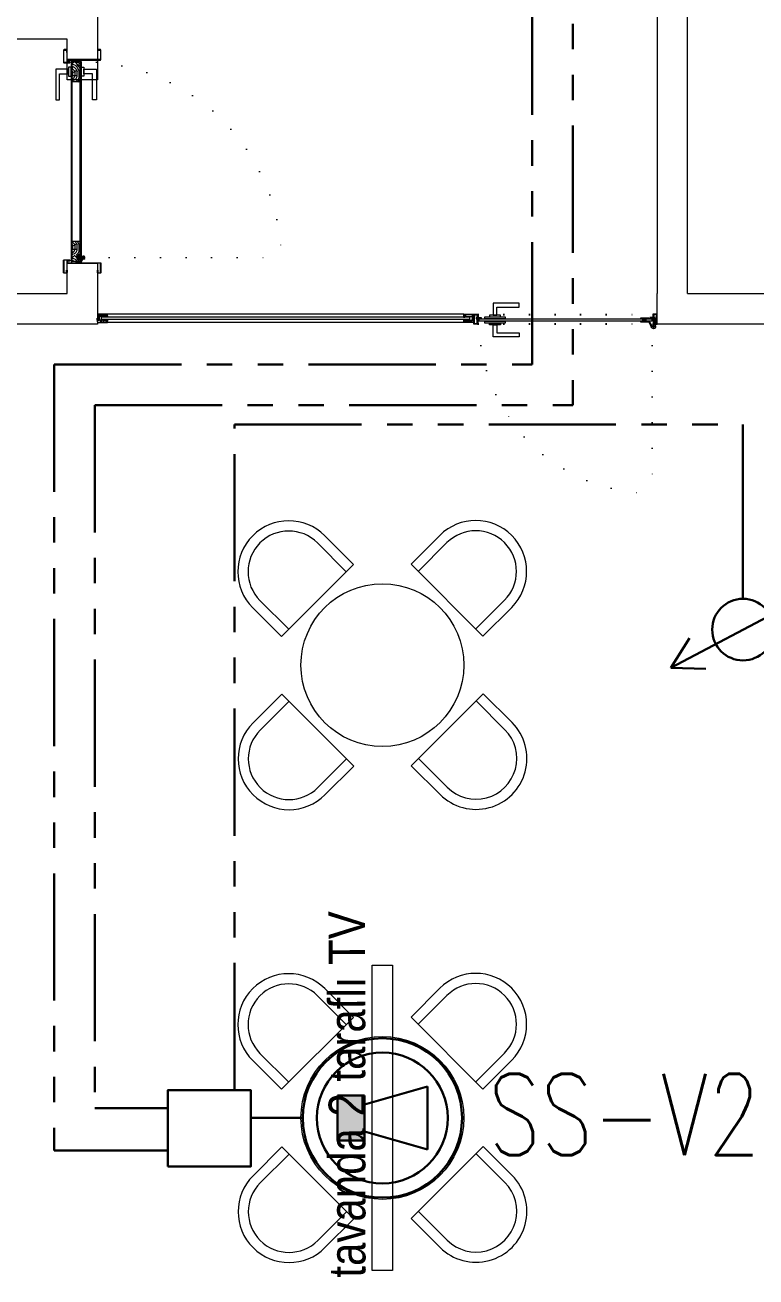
# Model space of a CAD drawing. Header units: metres. Extents: x -13545 to 152404, y -11890 to 28436.
# Drawn here: x 88017 to 88376, y 1132 to 1747 of the extents above; entities that cross this region are included whole.
import ezdxf

# ---------------------------------------------------------------- set-up
doc = ezdxf.new("R2010")
doc.units = ezdxf.units.M
doc.header["$LTSCALE"] = 100
doc.header["$MEASUREMENT"] = 0
for name, pattern in [('DASHDOT', [1, 0.5, -0.25, 0, -0.25]), ('DOT2', [0.125, 0, -0.125]), ('HIDDEN', [0.375, 0.25, -0.125]), ('PHANTOM2', [1.25, 0.625, -0.125, 0.125, -0.125, 0.125, -0.125])]:
    doc.linetypes.add(name, pattern=pattern)
doc.layers.get('0').update_dxf_attribs({"color": 9, "lineweight": 9})
for name, color, linetype, lineweight in [('0 @ 1', 9, 'Continuous', 9), ('00', 9, 'Continuous', 9), ('05', 9, 'Continuous', 9), ('06C', 9, 'Continuous', 9), ('06C @ 1', 9, 'Continuous', 9), ('06D', 9, 'Continuous', 9), ('07K', 8, 'Continuous', 9), ('09', 9, 'Continuous', 9), ('10', 9, 'Continuous', 9), ('12', 9, 'Continuous', 9), ('15', 9, 'Continuous', 9), ('20', 9, 'DOT2', 9), ('E-3W ACİL ANONS İÇİN HOPARLÖR (GÖMME) (YANGINA DAYANIKLI)', 7, 'Continuous', 30), ('E-KABLO', 7, 'Continuous', 30), ('E-SES AYAR ANAHTARI', 7, 'Continuous', 30), ('E-YAZI', 7, 'Continuous', 30)]:
    doc.layers.add(name, color=color, linetype=linetype, lineweight=lineweight)
doc.styles.add('ILGAZ', font='txttw.shx')
doc.styles.add('MuuM_TEXT-STANDART', font='ARIALN.TTF')
pattern_1 = [(225, (-604.72494, -2171.82614), (-0.0883883476, 0.0883883476), []), (135, (-604.72494, -2171.82614), (0.0883883476, 0.0883883476), [])]

# ---------------------------------------------------------------- blocks, each defined once
blk = doc.blocks.new('100_SES AYAR ANAHTARI')
at = {"layer": 'E-SES AYAR ANAHTARI', "color": 4}
for p, q in [((1.776, 3.255), (-1.686, 1.426)), ((1.776, 3.255), (0.915, 3.283)), ((1.776, 3.255), (1.312, 2.529)), ((0, 0), (0, 1.561))]:
    blk.add_line(p, q, dxfattribs=at)
blk.add_circle((0, 2.317), 0.756, dxfattribs=at)
blk = doc.blocks.new('100_3W ACİL ANONS İÇİN HOPARLÖR (GÖMME) (YANGINA DAYANIKLI)')
at = {"layer": 'E-3W ACİL ANONS İÇİN HOPARLÖR (GÖMME) (YANGINA DAYANIKLI)', "color": 4}
for p, q in [((-0.632, 0.474), (1.58, 1.106)), ((1.58, -1.106), (1.58, 1.106)), ((-1.58, -0.79), (-1.58, 0.79)), ((-1.58, 0.79), (-0.632, 0.79)), ((-0.632, 0.79), (-0.632, -0.79)), ((-0.632, -0.79), (-1.58, -0.79)), ((-0.632, -0.474), (1.58, -1.106))]:
    blk.add_line(p, q, dxfattribs=at)
at = {"layer": 'E-3W ACİL ANONS İÇİN HOPARLÖR (GÖMME) (YANGINA DAYANIKLI)', "color": 3}
for radius in [2.796, 2.296]:
    blk.add_circle((0, 0), radius, dxfattribs=at)
at = {"layer": 'E-3W ACİL ANONS İÇİN HOPARLÖR (GÖMME) (YANGINA DAYANIKLI)', "color": 4}
blk.add_solid([(-1.58, 0.79), (-0.632, 0.79), (-1.58, -0.79), (-0.632, -0.79)], dxfattribs=at)
blk = doc.blocks.new('g-kapı kolu-p')
for points in [[(11.85, 8.21), (-0.95, 8.21), (-0.95, 2.41), (0.95, 2.41), (0.95, 6.31), (11.85, 6.31), (11.85, 8.21)], [(11.85, -8.21), (-0.95, -8.21), (-0.95, -2.41), (0.95, -2.41), (0.95, -6.31), (11.85, -6.31), (11.85, -8.21)]]:
    blk.add_lwpolyline(points)
for points in [[(-5, 0.5), (5, 0.5), (5, 1.5), (-5, 1.5)], [(-2.65, 1.5), (2.65, 1.5), (2.65, 2.41), (-2.65, 2.41)], [(-5, -1.5), (5, -1.5), (5, -0.5), (-5, -0.5)], [(-2.65, -1.5), (2.65, -1.5), (2.65, -2.41), (-2.65, -2.41)]]:
    blk.add_lwpolyline(points, close=True)
blk = doc.blocks.new('k-cambölme-kapı-p')
at = {"layer": '10'}
h = blk.add_hatch(dxfattribs=at)
h.set_pattern_fill('NET', color=256, angle=135, style=0)
h.set_pattern_definition([(135, (3753.7029, 560.85184), (-0.0883883476, -0.0883883476), []), (225, (3753.7029, 560.85184), (0.0883883476, -0.0883883476), [])])
h.paths.add_polyline_path([(2.08, -0.06), (2.08, 0.02), (2.07, 0.04), (2.05, 0.07), (2.01, 0.09), (1.98, 0.1), (1.97, 0.1), (1.97, -0.29), (1.94, -0.29), (1.94, -0.43), (1.88, -0.49), (1.67, -0.49), (1.82, -0.29), (1.73, -0.29), (1.53, -0.5), (1.44, -0.5), (1.62, -0.32), (1.62, -0.29), (1.51, -0.29), (1.34, -0.42), (1.32, -0.44), (1.3, -0.48), (1.29, -0.51), (1.26, -0.57), (1.26, -0.31), (1.32, -0.29), (1.23, -0.29), (1.23, -0.53), (1.23, -0.59), (1.24, -0.62), (1.26, -0.64), (3.47, -0.64), (3.47, -0.58), (3.38, -0.35), (3.38, -0.3), (3.42, -0.25), (3.42, -0.2), (3.38, -0.16), (2.73, -0.16), (2.74, -0.2), (2.91, -0.2, -1), (2.91, -0.25)])
h.paths.add_polyline_path([(2.05, -0.18), (2.05, -0.21), (2.08, -0.23), (2.11, -0.24), (2.15, -0.25), (2.95, -0.27), (2.92, -0.29), (2.55, -0.29), (2.54, -0.31), (2.52, -0.33), (2.5, -0.34), (2.48, -0.34), (2.46, -0.34), (2.44, -0.32), (2.42, -0.3), (2.08, -0.3), (1.99, -0.11), (1.99, -0.07), (2.05, -0.07)], flags=16)
h.paths.add_polyline_path([(2.41, -0.34), (2.51, -0.5), (2.08, -0.5), (2.08, -0.34)], flags=16)
h.paths.add_polyline_path([(2.55, -0.33), (2.89, -0.33), (2.94, -0.33), (3.28, -0.34, 0.166992), (3.34, -0.55), (2.72, -0.55), (2.55, -0.36)], flags=16)
h.paths.add_polyline_path([(3.02, -0.22), (3.02, -0.2), (3.33, -0.2, 0.10606), (3.29, -0.33), (3.01, -0.27)], flags=16)
h = blk.add_hatch(dxfattribs=at)
h.set_pattern_fill('NET', color=256, angle=135, style=0)
h.set_pattern_definition([(45, (474.94443, 2280.71206), (0.0883883476, -0.0883883476), []), (315, (474.94443, 2280.71206), (-0.0883883476, -0.0883883476), [])])
h.paths.add_polyline_path([(87.27, -0.16), (87.26, -0.2), (87.09, -0.2, 1), (87.09, -0.25), (87.92, -0.25), (87.92, -0.01), (87.93, 0.03), (87.96, 0.05), (88, 0.07), (88.03, 0.07), (88.03, -0.29), (88.06, -0.29), (88.06, -0.43), (88.12, -0.49), (88.33, -0.49), (88.18, -0.29), (88.27, -0.29), (88.47, -0.5), (88.56, -0.5), (88.38, -0.32), (88.38, -0.29), (88.49, -0.29), (88.66, -0.42), (88.68, -0.44), (88.7, -0.48), (88.71, -0.51), (88.74, -0.57), (88.74, -0.31), (88.68, -0.29), (88.77, -0.29), (88.77, -0.53), (88.77, -0.59), (88.76, -0.62), (88.74, -0.64), (86.53, -0.64), (86.53, -0.58), (86.62, -0.35), (86.62, -0.3), (86.58, -0.25), (86.58, -0.2), (86.62, -0.16)])
h.paths.add_polyline_path([(87.28, -0.55), (87.45, -0.36), (87.45, -0.33), (87.11, -0.33), (87.06, -0.33), (87.03, -0.31), (86.99, -0.27), (86.98, -0.22), (86.98, -0.2), (86.67, -0.2, -0.292264), (86.66, -0.55)], flags=16)
h.paths.add_polyline_path([(87.48, -0.51), (87.59, -0.51), (87.53, -0.43)], flags=16)
h.paths.add_polyline_path([(87.56, -0.4), (87.69, -0.5), (87.92, -0.5), (87.92, -0.34), (87.59, -0.34)], flags=16)
h.paths.add_polyline_path([(87.62, -0.53), (87.71, -0.62), (87.71, -0.53)], flags=16)
for points in [[(1.97, -0.29), (1.97, 2.13), (2.05, 2.13), (2.05, 2.28, 0.414214), (1.89, 2.44), (0.08, 2.44, 0.414214), (0, 2.36), (0, -2.36, 0.414214), (0.08, -2.44), (2.05, -2.44), (2.05, -2.25), (2.05, -2.23), (2.05, -2.23), (2.05, -2.23), (2.05, -2.23), (2.05, -2.23), (2.05, -0.89)], [(88.03, -0.29), (88.03, 2.13), (87.95, 2.13), (87.95, 2.28, -0.414214), (88.11, 2.44), (89.92, 2.44, -0.414214), (90, 2.36), (90, -2.36, -0.414214), (89.92, -2.44), (87.95, -2.44), (87.95, -2.25), (87.95, -2.23), (87.95, -2.23), (87.95, -2.23), (87.95, -2.23), (87.95, -2.23), (87.95, -0.89)], [(1.51, -0.29), (1.34, -0.42), (1.32, -0.44), (1.3, -0.48), (1.29, -0.51), (1.26, -0.57), (1.26, -0.31), (1.32, -0.29), (1.23, -0.29), (1.23, -0.53), (1.23, -0.59), (1.24, -0.62), (1.26, -0.64), (3.47, -0.64), (3.47, -0.58), (3.38, -0.35), (3.38, -0.3), (3.42, -0.25), (3.42, -0.2), (3.38, -0.16), (2.73, -0.16), (2.74, -0.2), (2.91, -0.2, -1), (2.91, -0.25, -1)], [(88.49, -0.29), (88.66, -0.42), (88.68, -0.44), (88.7, -0.48), (88.71, -0.51), (88.74, -0.57), (88.74, -0.31), (88.68, -0.29), (88.77, -0.29), (88.77, -0.53), (88.77, -0.59), (88.76, -0.62), (88.74, -0.64), (86.53, -0.64), (86.53, -0.58), (86.62, -0.35), (86.62, -0.3), (86.58, -0.25), (86.58, -0.2), (86.62, -0.16), (87.27, -0.16), (87.26, -0.2), (87.09, -0.2, 1), (87.09, -0.25, 1)], [(86.66, -0.55), (87.28, -0.55), (87.45, -0.36), (87.45, -0.33), (87.11, -0.33), (87.06, -0.33), (87.03, -0.31), (86.99, -0.27), (86.98, -0.22), (86.98, -0.2), (86.67, -0.2, 1)]]:
    blk.add_lwpolyline(points, format="xyb", dxfattribs=at)
for points in [[(1.82, 2.27), (0.16, 2.27), (0.16, 2.03), (0.38, 2.03), (0.38, 1.92), (0.22, 1.92), (0.22, 1.16), (0.35, 1.16), (0.35, -0.41), (0.22, -0.41), (0.22, -1.23), (0.36, -1.23), (0.36, -1.38), (0.16, -1.38), (0.16, -2.24), (1.82, -2.24), (1.82, -1.72), (1.62, -1.72), (1.62, -1.58), (1.82, -1.58), (1.82, -1.37), (1.61, -1.37), (1.61, -1.24), (1.74, -1.24), (1.74, -0.85), (1.06, -0.85), (1.06, -0.13), (1.5, -0.13), (1.5, 1.92), (1.57, 2.03), (1.82, 2.03), (1.82, 2.27)], [(0.69, 3.63), (0.69, 2.44)], [(0.69, 2.27), (0.69, -0.24), (1.06, -0.24)], [(1.06, 2.44), (1.06, 2.86)], [(1.06, -0.13), (1.06, 2.27)], [(1.5, 1.92), (1.06, 1.92)], [(1.17, 1.92), (1.17, -0.13)], [(2.91, -0.25), (2.08, -0.06), (2.08, 0.02), (2.07, 0.04), (2.05, 0.07), (2.01, 0.09), (1.98, 0.1), (1.97, 0.1)], [(3.84, 0.88), (2.63, 3.22)], [(4.07, 1.27), (2.67, 3.99)], [(8.14, 0.88), (8.14, 1.27), (4.07, 1.27)], [(5.3, 0.88), (5.3, -0.16)], [(5.5, 1.27), (5.77, 0.97), (5.77, 0.88)], [(5.59, 0.88), (5.59, -0.16)], [(6.76, 1.27), (6.49, 0.97), (6.49, 0.88)], [(6.67, 0.88), (6.67, -0.16)], [(6.96, 0.88), (6.96, -0.16)], [(87.09, -0.25), (87.92, -0.25), (87.92, -0.01), (87.93, 0.03), (87.96, 0.05), (88, 0.07), (88.03, 0.07)], [(88.18, 2.27), (89.84, 2.27), (89.84, 2.03), (89.62, 2.03), (89.62, 1.92), (89.78, 1.92), (89.78, 1.16), (89.65, 1.16), (89.65, -0.41), (89.78, -0.41), (89.78, -1.23), (89.64, -1.23), (89.64, -1.38), (89.84, -1.38), (89.84, -2.24), (88.18, -2.24), (88.18, -1.72), (88.38, -1.72), (88.38, -1.58), (88.18, -1.58), (88.18, -1.37), (88.39, -1.37), (88.39, -1.24), (88.26, -1.24), (88.26, -0.85), (88.94, -0.85), (88.94, -0.13), (88.5, -0.13), (88.5, 1.92), (88.43, 2.03), (88.18, 2.03), (88.18, 2.27)], [(2.05, -0.89), (3.59, -0.89), (3.59, -0.64), (1.23, -0.64), (1.23, -0.29), (1.97, -0.29)], [(1.62, -0.29), (1.62, -0.32), (1.44, -0.5), (1.53, -0.5), (1.73, -0.29)], [(1.82, -0.29), (1.67, -0.49), (1.88, -0.49), (1.94, -0.43), (1.94, -0.29)], [(3.34, -0.55), (2.72, -0.55), (2.55, -0.36), (2.55, -0.33), (2.89, -0.33), (2.94, -0.33)], [(3.28, -0.34), (3.28, -0.34), (2.94, -0.33)], [(3.01, -0.27), (3.02, -0.22), (3.02, -0.2), (3.33, -0.2)], [(3.01, -0.27), (3.29, -0.33), (3.29, -0.33)], [(4.06, -0.16), (4.06, -0.55), (8.14, -0.55)], [(8.14, -0.55), (8.14, -0.16)], [(87.95, -0.89), (86.41, -0.89), (86.41, -0.64), (88.77, -0.64), (88.77, -0.29), (88.03, -0.29)], [(87.59, -0.51), (87.53, -0.43), (87.48, -0.51), (87.59, -0.51)], [(88.18, -0.29), (88.33, -0.49), (88.12, -0.49), (88.06, -0.43), (88.06, -0.29)], [(88.38, -0.29), (88.38, -0.32), (88.56, -0.5), (88.47, -0.5), (88.27, -0.29)]]:
    blk.add_lwpolyline(points, dxfattribs=at)
at = {"layer": '10', "linetype": 'DASHDOT', "ltscale": 0.05}
for points in [[(3.22, 3.63), (0.2, 3.63)], [(1.71, 2.14), (1.71, 4.9)], [(6.13, 1.44), (6.13, -0.55)]]:
    blk.add_lwpolyline(points, dxfattribs=at)
at = {"layer": '10'}
for points in [[(1.99, -0.07), (2.05, -0.07), (2.05, -0.18), (2.05, -0.21), (2.08, -0.23), (2.11, -0.24), (2.15, -0.25), (2.95, -0.27), (2.92, -0.29), (2.55, -0.29), (2.54, -0.31), (2.52, -0.33), (2.5, -0.34), (2.48, -0.34), (2.46, -0.34), (2.44, -0.32), (2.42, -0.3), (2.08, -0.3), (1.99, -0.11)], [(2.08, -0.5), (2.08, -0.34), (2.41, -0.34), (2.51, -0.5), (2.51, -0.5)], [(87.92, -0.5), (87.92, -0.34), (87.59, -0.34), (87.56, -0.4), (87.69, -0.5)], [(87.62, -0.53), (87.71, -0.53), (87.71, -0.62)]]:
    blk.add_lwpolyline(points, close=True, dxfattribs=at)
blk.add_circle((1.71, 3.65), 1.02, dxfattribs=at)
for centre, start, end in [((3.6, -0.37), 176.14303, 214.06492), ((3.6, -0.37), 148.89788, 173.11441), ((86.4, -0.37), 325.93508, 31.10212)]:
    blk.add_arc(centre, 0.322, start, end, dxfattribs=at)
at = {"layer": '15', "linetype": 'DOT2'}
blk.add_lwpolyline([(2.48, 0.36), (2.48, 85.36)], dxfattribs=at)
at = {"layer": '15'}
blk.add_lwpolyline([(2.58, 0.88), (87.42, 0.88), (87.52, 0.78), (87.52, -0.05), (87.42, -0.16), (2.58, -0.16), (2.58, -0.16), (2.48, -0.05), (2.48, 0.78), (2.58, 0.88)], dxfattribs=at)
at = {"layer": '15', "linetype": 'DOT2'}
blk.add_arc((2.48, 0.36), 85.04, 0, 90, dxfattribs=at)
at = {"layer": '20'}
for p, q in [((87.95, 2.43), (2.05, 2.43)), ((87.95, 2.13), (2.05, 2.13)), ((87.95, -2.23), (2.05, -2.23)), ((87.95, -2.44), (2.05, -2.44))]:
    blk.add_line(p, q, dxfattribs=at)
at = {"layer": '06C', "xscale": -1}
blk.add_blockref('g-kapı kolu-p', (79.64, 0.38), dxfattribs=at)
blk = doc.blocks.new('p-strahle-alüminyumdoğramaprofili')
at = {"layer": '10'}
h = blk.add_hatch(dxfattribs=at)
h.set_pattern_fill('NET', color=256, angle=315, style=0)
h.set_pattern_definition(pattern_1)
h.paths.add_polyline_path([(-4.62, 2.65), (-4.68, 2.65), (-4.72, 2.75), (-4.72, 2.8), (-4.69, 2.8), (-4.69, 2.92), (-4.98, 2.92), (-4.98, 2.8), (-4.95, 2.8), (-4.99, 2.65), (-5.08, 2.66), (-5.25, 2.28), (-5.14, 2.28), (-5.14, 2.33), (-4.98, 2.52, 0.2599), (-4.9, 2.28), (-4.66, 2.28, 0.382682)])
h.paths.add_polyline_path([(-4.86, 2.52), (-4.67, 2.52, -2.16717)], flags=16)
h = blk.add_hatch(dxfattribs=at)
h.set_pattern_fill('NET', color=256, angle=315, style=0)
h.set_pattern_definition(pattern_1)
h.paths.add_polyline_path([(-4.62, 0.88), (-4.68, 0.88), (-4.72, 0.77), (-4.72, 0.73), (-4.69, 0.73), (-4.69, 0.6), (-4.98, 0.6), (-4.98, 0.73), (-4.95, 0.73), (-4.99, 0.88), (-5.08, 0.87), (-5.25, 1.24), (-5.14, 1.24), (-5.14, 1.2), (-4.98, 1.01, -0.2599), (-4.9, 1.24), (-4.66, 1.24, -0.382682)])
h.paths.add_polyline_path([(-4.86, 1), (-4.67, 1, 2.16717)], flags=16)
h = blk.add_hatch(dxfattribs=at)
h.set_pattern_fill('NET', color=256, angle=315, style=0)
h.set_pattern_definition([(225, (-608.45214, -2173.53612), (-0.0883883476, 0.0883883476), []), (135, (-608.45214, -2173.53612), (0.0883883476, 0.0883883476), [])])
h.paths.add_polyline_path([(-3.45, 2.28), (-3.45, 2.57), (-4.49, 2.57), (-4.49, 2.28)])
h = blk.add_hatch(dxfattribs=at)
h.set_pattern_fill('NET', color=256, angle=315, style=0)
h.set_pattern_definition([(225, (-608.45214, -2180.04526), (-0.0883883476, 0.0883883476), []), (135, (-608.45214, -2180.04526), (0.0883883476, 0.0883883476), [])])
h.paths.add_polyline_path([(-3.45, 0.93), (-3.45, 1.24), (-4.49, 1.24), (-4.49, 0.93)])
h = blk.add_hatch(dxfattribs=at)
h.set_pattern_fill('NET', color=256, angle=315, style=0)
h.set_pattern_definition([(225, (-629.50454, -2177.58922), (-0.0883883476, 0.0883883476), []), (135, (-629.50454, -2177.58922), (0.0883883476, 0.0883883476), [])])
h.paths.add_polyline_path([(0, 0.68), (0, 1.75), (-0.18, 1.75), (-0.18, 0.68)])
for points in [[(-5.08, 2.66), (-5.25, 2.28)], [(-5.09, 0.88), (-5.25, 1.24)], [(-4.98, 2.52), (-5.14, 2.33), (-5.14, 2.28)], [(-4.98, 1.01), (-5.14, 1.2), (-5.14, 1.24)], [(-4.92, 3.6), (-4.92, 3.16), (-4.61, 3.16), (-4.61, 2.87), (-4.52, 2.87), (-4.62, 2.65), (-4.68, 2.65), (-4.72, 2.75), (-4.72, 2.8), (-4.69, 2.8), (-4.69, 3.05), (-4.98, 3.05), (-4.98, 2.8), (-4.95, 2.8), (-4.99, 2.65), (-5.08, 2.66), (-5.07, 3.76), (-0.11, 3.76)], [(-4.69, 2.92), (-4.98, 2.92)], [(-4.71, 0.6), (-4.98, 0.6)], [(-2.83, 0.2), (-2.67, 0.2), (-2.67, -0.04), (-4.87, -0.04), (-4.87, 0.19), (-4.57, 0.19), (-4.57, 0.73), (-2.67, 0.73)], [(-4.52, 2.87), (-4.49, 2.87), (-4.49, 2.26)], [(-4.49, 0.93), (-4.49, 0.93), (-4.49, 1.26)], [(-3.45, 2.26), (-3.45, 2.57)], [(-3.45, 1.26), (-3.45, 0.93)], [(-2.08, 0.93), (-2.08, 2.57)], [(-0.18, 0.68), (0, 0.68), (0, 1.75)], [(-0.18, 1.75), (0, 1.75)]]:
    blk.add_lwpolyline(points, dxfattribs=at)
for points in [[(-0.18, 2.74), (-0.18, 2.21), (0, 2.21), (0, 2.08), (-0.18, 2.08), (-0.18, 0.43), (0, 0.43), (0, 0), (-0.12, 0), (-0.12, -0.24), (-5.09, -0.24), (-5.09, 0.88), (-4.98, 0.88), (-4.94, 0.7), (-4.99, 0.7), (-4.99, 0.33), (-4.71, 0.33), (-4.71, 0.88), (-4.56, 0.88), (-4.52, 0.93), (-1.28, 0.93), (-1.2, 1.22), (-0.9, 1.22), (-0.9, 0.62), (-0.58, 0.62), (-0.58, 2.74)], [(-2.03, 0.78), (-1.35, 0.78), (-1.35, 0.08), (-1.28, 0.04), (-1.28, -0.04), (-2.09, -0.04), (-2.09, 0.1), (-2.03, 0.15)]]:
    blk.add_lwpolyline(points, close=True, dxfattribs=at)
for points in [[(-0.57, 3.26), (-0.57, 3.62), (-4.89, 3.62), (-4.89, 3.65, 0.561743), (-4.97, 3.66, 0.595966), (-4.92, 3.6, -2.204878)], [(-4.67, 2.52), (-4.86, 2.52, 1)], [(-4.67, 1), (-4.86, 1, -1)], [(-4.61, 2.87), (-4.49, 3.45, -0.833203), (-4.18, 3.44, -0.447088)], [(-4.49, 2.57), (-1.23, 2.57, -0.414214), (-0.9, 2.25), (-0.9, 1.22)], [(-4.18, 3.44), (-4.18, 2.99, 0.414214), (-4.07, 2.89), (-0.82, 2.89), (-0.82, 3.62)], [(-2.67, 0.73), (-2.67, 0.32), (-2.83, 0.32, 1), (-2.83, 0.2, -1)], [(-0.11, 3.76), (-0.11, 3.62), (-0.45, 3.62), (-0.45, 3.14, -1), (-0.66, 3.14)], [(-0.66, 3.14, -0.305404), (-0.57, 3.26, -5.773092)]]:
    blk.add_lwpolyline(points, format="xyb", dxfattribs=at)
for centre, radius, start, end in [((-4.73, 2.47), 0.253, 168.66756, 234.12581), ((-4.73, 1.06), 0.253, 125.87419, 191.33244), ((-4.77, 2.44), 0.125, 139.54015, 40.45985), ((-4.77, 1.08), 0.125, 319.54015, 220.45985), ((-4.84, 2.48), 0.273, 305.97376, 36.42893), ((-4.84, 1.04), 0.273, 323.57107, 54.02624)]:
    blk.add_arc(centre, radius, start, end, dxfattribs=at)
blk = doc.blocks.new('*U319')
at = {"layer": '06D'}
for points in [[(4.95, 4), (180.04, 4)], [(4.95, 0), (180.02, 0)]]:
    blk.add_lwpolyline(points, dxfattribs=at)
at = {"layer": '15'}
for points in [[(1.96, 2.5), (183.03, 2.5)], [(183.03, 1.5), (1.96, 1.5)]]:
    blk.add_lwpolyline(points, dxfattribs=at)
at = {"layer": '0 @ 1', "linetype": 'Continuous', "xscale": -1}
blk.add_blockref('p-strahle-alüminyumdoğramaprofili', (-0.12, 0.24), dxfattribs=at)
at = {"layer": '0 @ 1', "linetype": 'Continuous'}
blk.add_blockref('p-strahle-alüminyumdoğramaprofili', (185.11, 0.24), dxfattribs=at)
blk = doc.blocks.new('p-kapı kolu')
for points in [[(2.2, 0), (2.2, -1.25), (-2.2, -1.25), (-2.2, 0), (2.2, 0)], [(1.225, -1.25), (1.225, -7.5), (-13.775, -7.5), (-13.775, -5.625), (-1.025, -5.625), (-1.025, -5.625), (-1.025, -1.25), (1.225, -1.25)]]:
    blk.add_lwpolyline(points)
blk = doc.blocks.new('K-AH-01')
at = {"layer": '09'}
h = blk.add_hatch(dxfattribs=at)
h.set_pattern_fill('LOGEND', color=256, scale=10, style=0)
h.set_pattern_definition([(7e-15, (-3944.073, -2726.897), (10, 10), [3, -7]), (7e-15, (-3944.073, -2726.397), (10, 10), [3, -7]), (7e-15, (-3943.573, -2725.397), (10, 10), [2, -8]), (7e-15, (-3943.073, -2724.397), (10, 10), [1.5, -8.5]), (7e-15, (-3943.073, -2723.397), (10, 10), [1, -9]), (7e-15, (-3945.573, -2722.397), (10, 10), [0.5, -2.5, 0.5, -6.5]), (7e-15, (-3944.073, -2721.897), (10, 10), [0.5, -4, 1.5, -4]), (7e-15, (-3942.073, -2721.397), (10, 10), [0.5, -0.5, 0.5, -8.5]), (7e-15, (-3942.573, -2720.897), (10, 10), [0.5, -9.5]), (7e-15, (-3943.073, -2719.897), (10, 10), [1.5, -8.5]), (7e-15, (-3943.073, -2718.897), (10, 10), [2, -8]), (7e-15, (-3943.573, -2717.897), (10, 10), [2.5, -3, 0.5, -4]), (90, (-3947.573, -2723.897), (-10, 10), [0.5, -1, 2.5, -6]), (90, (-3947.073, -2722.897), (-10, 10), [0.5, -0.5, 1.5, -7.5]), (90, (-3946.573, -2718.897), (-10, 10), [1, -9]), (90, (-3946.073, -2722.897), (-10, 10), [2, -3, 0.5, -4.5]), (90, (-3945.573, -2717.397), (-10, 10), [0.5, -9.5]), (90, (-3945.073, -2722.397), (-10, 10), [1.5, -8.5]), (90, (-3944.073, -2721.897), (-10, 10), [1, -9]), (90, (-3943.073, -2721.897), (-10, 10), [0.5, -1.5, 1.5, -6.5]), (90, (-3942.573, -2721.397), (-10, 10), [0.5, -9.5]), (90, (-3942.073, -2723.397), (-10, 10), [1.4, -8.6]), (90, (-3941.573, -2725.397), (-10, 10), [1, -9]), (90, (-3940.573, -2721.397), (-10, 10), [0.5, -9.5]), (90, (-3939.573, -2721.897), (-10, 10), [1.5, -8.5]), (90, (-3938.573, -2721.897), (-10, 10), [1.5, -8.5]), (45, (-3940.073, -2725.8966), (1e-15, 10), [0.7071, -0.7071, 0.7071, -12.020836]), (45, (-3942.073, -2723.3966), (1e-15, 10), [1.4142, -12.727936]), (45, (-3946.073, -2718.3966), (1e-15, 10), [1.4142, -12.727936]), (45, (-3944.073, -2720.8966), (1e-15, 10), [1.4142, -12.727936]), (45, (-3943.573, -2722.8966), (1e-15, 10), [1.4142, -12.727936]), (45, (-3940.573, -2724.8966), (1e-15, 10), [1.4142, -12.727936]), (45, (-3941.573, -2724.3966), (1e-15, 10), [2.12132, -12.020816]), (45, (-3944.573, -2719.8966), (1e-15, 10), [0.7071, -13.435036]), (45, (-3945.073, -2718.8966), (1e-15, 10), [0.7071, -13.435036]), (45, (-3941.073, -2718.8966), (1e-15, 10), [0.7071, -13.435036]), (45, (-3945.073, -2723.8966), (1e-15, 10), [0.7071, -13.435036]), (45, (-3939.573, -2720.3966), (1e-15, 10), [0.7071, -13.435036]), (45, (-3943.073, -2721.3966), (1e-15, 10), [0.7071, -13.435036]), (45, (-3942.073, -2720.3966), (1e-15, 10), [0.7071, -13.435036]), (135, (-3942.573, -2722.3966), (-10, 1e-15), [0.7071, -0.7071, 2.12132, -10.606616]), (135, (-3941.073, -2722.3966), (-10, 1e-15), [0.7071, -13.435036]), (135, (-3941.073, -2725.8966), (-10, 1e-15), [0.7071, -13.435036]), (135, (-3943.073, -2723.3966), (-10, 1e-15), [0.7071, -13.435036]), (135, (-3941.573, -2721.3966), (-10, 1e-15), [0.7071, -13.435036]), (135, (-3944.073, -2723.8966), (-10, 1e-15), [0.7071, -13.435036]), (135, (-3940.073, -2723.8966), (-10, 1e-15), [0.7071, -13.435036]), (135, (-3947.073, -2726.8966), (-10, 1e-15), [0.7071, -13.435036]), (135, (-3946.573, -2726.3966), (-10, 1e-15), [1.4142, -12.727936]), (135, (-3946.073, -2725.8966), (-10, 1e-15), [1.4142, -12.727936]), (135, (-3945.073, -2725.8966), (-10, 1e-15), [1.4142, -12.727936]), (135, (-3944.573, -2724.8966), (-10, 1e-15), [1.4142, -12.727936]), (135, (-3940.573, -2720.8966), (-10, 1e-15), [1.4142, -12.727936]), (135, (-3938.573, -2725.8966), (-10, 1e-15), [1.4142, -12.727936]), (135, (-3938.073, -2717.8966), (-10, 1e-15), [1.4142, -12.727936]), (135, (-3938.073, -2718.8966), (-10, 1e-15), [1.4142, -12.727936]), (135, (-3939.073, -2719.3966), (-10, 1e-15), [1.4142, -12.727936]), (135, (-3946.073, -2719.3966), (-10, 1e-15), [2.12132, -12.020816]), (135, (-3939.573, -2720.3966), (-10, 1e-15), [2.12132, -12.020816]), (26.56505, (-3945.0727, -2717.3966), (10, 4e-09), [1.118, -21.24268]), (26.56505, (-3945.0727, -2722.3966), (10, 4e-09), [1.118, -21.24268]), (26.56505, (-3944.0727, -2719.3966), (10, 4e-09), [1.118, -21.24268]), (26.56505, (-3941.0727, -2726.3966), (10, 4e-09), [1.118, -21.24268]), (26.56505, (-3941.5727, -2725.3966), (10, 4e-09), [1.118, -21.24268]), (26.56505, (-3944.5727, -2723.3966), (10, 4e-09), [1.118, -21.24268]), (26.56505, (-3944.5727, -2718.3966), (10, 4e-09), [1.118, -21.24268]), (26.56505, (-3941.5727, -2721.3966), (10, 4e-09), [2.236, -20.12468]), (63.43495, (-3941.5727, -2719.8966), (5e-10, 10), [1.118, -21.24268]), (63.43495, (-3940.0727, -2722.8966), (5e-10, 10), [1.118, -21.24268]), (63.43495, (-3945.0727, -2720.8966), (5e-10, 10), [1.118, -21.24268]), (63.43495, (-3947.0727, -2720.3966), (5e-10, 10), [1.118, -21.24268]), (63.43495, (-3941.0727, -2722.3966), (5e-10, 10), [1.118, -21.24268]), (63.43495, (-3942.0727, -2722.3966), (5e-10, 10), [1.118, -21.24268]), (63.43495, (-3946.0727, -2720.8966), (5e-10, 10), [2.236, -20.12468]), (63.43495, (-3938.5727, -2724.3966), (5e-10, 10), [2.236, -20.12468]), (63.43495, (-3939.5727, -2723.8966), (5e-10, 10), [2.236, -20.12468]), (116.56505, (-3947.5727, -2725.3966), (-4e-09, 10), [1.118, -21.24268]), (116.56505, (-3947.5727, -2719.8966), (-4e-09, 10), [1.118, -21.24268]), (116.56505, (-3945.5727, -2726.8966), (-4e-09, 10), [1.118, -21.24268]), (116.56505, (-3946.5727, -2717.8966), (-4e-09, 10), [1.118, -21.24268]), (116.56505, (-3945.5727, -2723.8966), (-4e-09, 10), [1.118, -21.24268]), (116.56505, (-3943.5727, -2722.8966), (-4e-09, 10), [1.118, -21.24268]), (116.56505, (-3942.5727, -2720.8966), (-4e-09, 10), [1.118, -21.24268]), (116.56505, (-3947.0727, -2724.8966), (3.2e-06, 10.0000016), [1.118, -21.24268]), (116.56505, (-3944.5727, -2723.3966), (-4e-09, 10), [1.118, -21.24268]), (116.56505, (-3941.5727, -2724.3966), (-4e-09, 10), [1.118, -21.24268]), (116.56505, (-3940.5727, -2723.3966), (-4e-09, 10), [1.118, -21.24268]), (116.56505, (-3938.5727, -2720.3966), (-4e-09, 10), [1.118, -21.24268]), (116.56505, (-3946.0727, -2717.3966), (-4e-09, 10), [1.118, -21.24268]), (116.56505, (-3947.5727, -2717.8966), (-4e-09, 10), [2.236, -20.12468]), (116.56505, (-3946.0727, -2724.8966), (-4e-09, 10), [2.236, -20.12468]), (153.43495, (-3947.5727, -2726.3966), (-10, 5e-10), [1.118, -21.24268]), (153.43495, (-3939.0727, -2726.8966), (-10, 5e-10), [1.118, -21.24268]), (153.43495, (-3939.5727, -2721.8966), (-10, 5e-10), [1.118, -21.24268]), (153.43495, (-3943.5727, -2725.3966), (-10, 5e-10), [1.118, -21.24268]), (153.43495, (-3944.0727, -2726.3966), (-10, 5e-10), [1.118, -21.24268]), (153.43495, (-3943.0727, -2724.3966), (-10, 5e-10), [1.118, -21.24268]), (153.43495, (-3940.0727, -2718.3966), (-10, 5e-10), [1.118, -21.24268]), (153.43495, (-3939.0727, -2717.8966), (-10, 5e-10), [2.236, -20.12468])])
h.paths.add_polyline_path([(10.77, 6.46), (10.77, 2.46), (0.77, 2.46), (0.77, 6.46)])
h = blk.add_hatch(dxfattribs=at)
h.set_pattern_fill('LOGEND', color=256, scale=10, style=0)
h.set_pattern_definition([(7e-15, (-3938.781, -2726.897), (10, 10), [3, -7]), (7e-15, (-3938.781, -2726.397), (10, 10), [3, -7]), (7e-15, (-3938.281, -2725.397), (10, 10), [2, -8]), (7e-15, (-3937.781, -2724.397), (10, 10), [1.5, -8.5]), (7e-15, (-3937.781, -2723.397), (10, 10), [1, -9]), (7e-15, (-3940.281, -2722.397), (10, 10), [0.5, -2.5, 0.5, -6.5]), (7e-15, (-3938.781, -2721.897), (10, 10), [0.5, -4, 1.5, -4]), (7e-15, (-3936.781, -2721.397), (10, 10), [0.5, -0.5, 0.5, -8.5]), (7e-15, (-3937.281, -2720.897), (10, 10), [0.5, -9.5]), (7e-15, (-3937.781, -2719.897), (10, 10), [1.5, -8.5]), (7e-15, (-3937.781, -2718.897), (10, 10), [2, -8]), (7e-15, (-3938.281, -2717.897), (10, 10), [2.5, -3, 0.5, -4]), (90, (-3942.281, -2723.897), (-10, 10), [0.5, -1, 2.5, -6]), (90, (-3941.781, -2722.897), (-10, 10), [0.5, -0.5, 1.5, -7.5]), (90, (-3941.281, -2718.897), (-10, 10), [1, -9]), (90, (-3940.781, -2722.897), (-10, 10), [2, -3, 0.5, -4.5]), (90, (-3940.281, -2717.397), (-10, 10), [0.5, -9.5]), (90, (-3939.781, -2722.397), (-10, 10), [1.5, -8.5]), (90, (-3938.781, -2721.897), (-10, 10), [1, -9]), (90, (-3937.781, -2721.897), (-10, 10), [0.5, -1.5, 1.5, -6.5]), (90, (-3937.281, -2721.397), (-10, 10), [0.5, -9.5]), (90, (-3936.781, -2723.397), (-10, 10), [1.4, -8.6]), (90, (-3936.281, -2725.397), (-10, 10), [1, -9]), (90, (-3935.281, -2721.397), (-10, 10), [0.5, -9.5]), (90, (-3934.281, -2721.897), (-10, 10), [1.5, -8.5]), (90, (-3933.281, -2721.897), (-10, 10), [1.5, -8.5]), (45, (-3934.781, -2725.8966), (1e-15, 10), [0.7071, -0.7071, 0.7071, -12.020836]), (45, (-3936.781, -2723.3966), (1e-15, 10), [1.4142, -12.727936]), (45, (-3940.781, -2718.3966), (1e-15, 10), [1.4142, -12.727936]), (45, (-3938.781, -2720.8966), (1e-15, 10), [1.4142, -12.727936]), (45, (-3938.281, -2722.8966), (1e-15, 10), [1.4142, -12.727936]), (45, (-3935.281, -2724.8966), (1e-15, 10), [1.4142, -12.727936]), (45, (-3936.281, -2724.3966), (1e-15, 10), [2.12132, -12.020816]), (45, (-3939.281, -2719.8966), (1e-15, 10), [0.7071, -13.435036]), (45, (-3939.781, -2718.8966), (1e-15, 10), [0.7071, -13.435036]), (45, (-3935.781, -2718.8966), (1e-15, 10), [0.7071, -13.435036]), (45, (-3939.781, -2723.8966), (1e-15, 10), [0.7071, -13.435036]), (45, (-3934.281, -2720.3966), (1e-15, 10), [0.7071, -13.435036]), (45, (-3937.781, -2721.3966), (1e-15, 10), [0.7071, -13.435036]), (45, (-3936.781, -2720.3966), (1e-15, 10), [0.7071, -13.435036]), (135, (-3937.281, -2722.3966), (-10, 1e-15), [0.7071, -0.7071, 2.12132, -10.606616]), (135, (-3935.781, -2722.3966), (-10, 1e-15), [0.7071, -13.435036]), (135, (-3935.781, -2725.8966), (-10, 1e-15), [0.7071, -13.435036]), (135, (-3937.781, -2723.3966), (-10, 1e-15), [0.7071, -13.435036]), (135, (-3936.281, -2721.3966), (-10, 1e-15), [0.7071, -13.435036]), (135, (-3938.781, -2723.8966), (-10, 1e-15), [0.7071, -13.435036]), (135, (-3934.781, -2723.8966), (-10, 1e-15), [0.7071, -13.435036]), (135, (-3941.781, -2726.8966), (-10, 1e-15), [0.7071, -13.435036]), (135, (-3941.281, -2726.3966), (-10, 1e-15), [1.4142, -12.727936]), (135, (-3940.781, -2725.8966), (-10, 1e-15), [1.4142, -12.727936]), (135, (-3939.781, -2725.8966), (-10, 1e-15), [1.4142, -12.727936]), (135, (-3939.281, -2724.8966), (-10, 1e-15), [1.4142, -12.727936]), (135, (-3935.281, -2720.8966), (-10, 1e-15), [1.4142, -12.727936]), (135, (-3933.281, -2725.8966), (-10, 1e-15), [1.4142, -12.727936]), (135, (-3932.781, -2717.8966), (-10, 1e-15), [1.4142, -12.727936]), (135, (-3932.781, -2718.8966), (-10, 1e-15), [1.4142, -12.727936]), (135, (-3933.781, -2719.3966), (-10, 1e-15), [1.4142, -12.727936]), (135, (-3940.781, -2719.3966), (-10, 1e-15), [2.12132, -12.020816]), (135, (-3934.281, -2720.3966), (-10, 1e-15), [2.12132, -12.020816]), (26.56505, (-3939.7813, -2717.3966), (10, 4e-09), [1.118, -21.24268]), (26.56505, (-3939.7813, -2722.3966), (10, 4e-09), [1.118, -21.24268]), (26.56505, (-3938.7813, -2719.3966), (10, 4e-09), [1.118, -21.24268]), (26.56505, (-3935.7813, -2726.3966), (10, 4e-09), [1.118, -21.24268]), (26.56505, (-3936.2813, -2725.3966), (10, 4e-09), [1.118, -21.24268]), (26.56505, (-3939.2813, -2723.3966), (10, 4e-09), [1.118, -21.24268]), (26.56505, (-3939.2813, -2718.3966), (10, 4e-09), [1.118, -21.24268]), (26.56505, (-3936.2813, -2721.3966), (10, 4e-09), [2.236, -20.12468]), (63.43495, (-3936.2813, -2719.8966), (5e-10, 10), [1.118, -21.24268]), (63.43495, (-3934.7813, -2722.8966), (5e-10, 10), [1.118, -21.24268]), (63.43495, (-3939.7813, -2720.8966), (5e-10, 10), [1.118, -21.24268]), (63.43495, (-3941.7813, -2720.3966), (5e-10, 10), [1.118, -21.24268]), (63.43495, (-3935.7813, -2722.3966), (5e-10, 10), [1.118, -21.24268]), (63.43495, (-3936.7813, -2722.3966), (5e-10, 10), [1.118, -21.24268]), (63.43495, (-3940.7813, -2720.8966), (5e-10, 10), [2.236, -20.12468]), (63.43495, (-3933.2813, -2724.3966), (5e-10, 10), [2.236, -20.12468]), (63.43495, (-3934.2813, -2723.8966), (5e-10, 10), [2.236, -20.12468]), (116.56505, (-3942.2813, -2725.3966), (-4e-09, 10), [1.118, -21.24268]), (116.56505, (-3942.2813, -2719.8966), (-4e-09, 10), [1.118, -21.24268]), (116.56505, (-3940.2813, -2726.8966), (-4e-09, 10), [1.118, -21.24268]), (116.56505, (-3941.2813, -2717.8966), (-4e-09, 10), [1.118, -21.24268]), (116.56505, (-3940.2813, -2723.8966), (-4e-09, 10), [1.118, -21.24268]), (116.56505, (-3938.2813, -2722.8966), (-4e-09, 10), [1.118, -21.24268]), (116.56505, (-3937.2813, -2720.8966), (-4e-09, 10), [1.118, -21.24268]), (116.56505, (-3941.7813, -2724.8966), (3.2e-06, 10.0000016), [1.118, -21.24268]), (116.56505, (-3939.2813, -2723.3966), (-4e-09, 10), [1.118, -21.24268]), (116.56505, (-3936.2813, -2724.3966), (-4e-09, 10), [1.118, -21.24268]), (116.56505, (-3935.2813, -2723.3966), (-4e-09, 10), [1.118, -21.24268]), (116.56505, (-3933.2813, -2720.3966), (-4e-09, 10), [1.118, -21.24268]), (116.56505, (-3940.7813, -2717.3966), (-4e-09, 10), [1.118, -21.24268]), (116.56505, (-3942.2813, -2717.8966), (-4e-09, 10), [2.236, -20.12468]), (116.56505, (-3940.7813, -2724.8966), (-4e-09, 10), [2.236, -20.12468]), (153.43495, (-3942.2813, -2726.3966), (-10, 5e-10), [1.118, -21.24268]), (153.43495, (-3933.7813, -2726.8966), (-10, 5e-10), [1.118, -21.24268]), (153.43495, (-3934.2813, -2721.8966), (-10, 5e-10), [1.118, -21.24268]), (153.43495, (-3938.2813, -2725.3966), (-10, 5e-10), [1.118, -21.24268]), (153.43495, (-3938.7813, -2726.3966), (-10, 5e-10), [1.118, -21.24268]), (153.43495, (-3937.7813, -2724.3966), (-10, 5e-10), [1.118, -21.24268]), (153.43495, (-3934.7813, -2718.3966), (-10, 5e-10), [1.118, -21.24268]), (153.43495, (-3933.7813, -2717.8966), (-10, 5e-10), [2.236, -20.12468])])
h.paths.add_polyline_path([(89.06, 2.47), (89.06, 6.46), (99.06, 6.47), (99.06, 2.47)])
at = {"layer": '10'}
for points in [[(-0.44, -1.7), (1.3, -1.7, 0.414214), (1.6, -1.4), (1.6, 1.1, 0.414214), (1.3, 1.4, 0.414214), (1, 1.1), (1, 0.2), (0.2, 0.2), (0.2, 16.4, 0.414214), (-0.1, 16.7), (-4.6, 16.7, 0.414214), (-4.9, 16.4), (-4.9, 15.3, 0.414214), (-4.6, 15), (-3.5, 15), (-3.5, 15.2), (-4.6, 15.2, -0.414214), (-4.7, 15.3), (-4.7, 16.4, -0.414214), (-4.6, 16.5), (-0.2, 16.5), (-0.1, 16.5, -0.414214), (0, 16.4), (0, 0), (1.2, 0), (1.2, 1.1, -0.414214), (1.3, 1.2, -0.414214), (1.4, 1.1), (1.4, -1.4, -0.414214), (1.3, -1.5), (-0.44, -1.5), (-4.6, -1.5, -0.414214), (-4.7, -1.4), (-4.7, -0.3, -0.414214), (-4.6, -0.2), (-3.5, -0.2), (-3.5, 0), (-4.6, 0, 0.414214), (-4.9, -0.3), (-4.9, -1.4, 0.414214), (-4.6, -1.7)], [(100.44, -1.7), (98.7, -1.7, -0.414214), (98.4, -1.4), (98.4, 1.1, -0.414214), (98.7, 1.4, -0.414214), (99, 1.1), (99, 0.2), (99.8, 0.2), (99.8, 16.4, -0.414214), (100.1, 16.7), (104.6, 16.7, -0.414214), (104.9, 16.4), (104.9, 15.3, -0.414214), (104.6, 15), (103.5, 15), (103.5, 15.2), (104.6, 15.2, 0.414214), (104.7, 15.3), (104.7, 16.4, 0.414214), (104.6, 16.5), (100.2, 16.5), (100.1, 16.5, 0.414214), (100, 16.4), (100, 0), (98.8, 0), (98.8, 1.1, 0.414214), (98.7, 1.2, 0.414214), (98.6, 1.1), (98.6, -1.4, 0.414214), (98.7, -1.5), (100.44, -1.5), (104.6, -1.5, 0.414214), (104.7, -1.4), (104.7, -0.3, 0.414214), (104.6, -0.2), (103.5, -0.2), (103.5, 0), (104.6, 0, -0.414214), (104.9, -0.3), (104.9, -1.4, -0.414214), (104.6, -1.7)], [(2.15, 7.6), (0.77, 6.96), (0.77, 4.09), (0.57, 4.09), (0.57, 7.09), (2.04, 7.77, -14.796002)]]:
    blk.add_lwpolyline(points, format="xyb", close=True, dxfattribs=at)
blk.add_circle((2.72, 8.09), 0.55, dxfattribs=at)
at = {"layer": '12'}
for points in [[(0.77, 6.46), (99.06, 6.47), (99.06, 6.97), (0.77, 6.96)], [(0.77, 2.46), (10.77, 2.46), (10.77, 6.46), (0.77, 6.46)], [(89.06, 2.46), (99.06, 2.46), (99.06, 6.47), (89.06, 6.47)], [(0.77, 2.46), (99.06, 2.46), (99.06, 1.96), (0.77, 1.96)]]:
    blk.add_lwpolyline(points, close=True, dxfattribs=at)
at = {"layer": '20'}
blk.add_lwpolyline([(2.72, 8.09), (2.72, 105.23)], dxfattribs=at)
at = {"layer": '20', "linetype": 'HIDDEN'}
for points in [[(1.97, 6.89), (1.97, 5.39), (3.47, 5.39), (3.47, 6.89)], [(2.17, 7.58), (2.17, 5.59), (3.27, 5.59), (3.27, 7.58)]]:
    blk.add_lwpolyline(points, dxfattribs=at)
at = {"layer": '20'}
blk.add_arc((0.77, 6.96), 98.29, 357.08416, 88.86324, dxfattribs=at)
at = {"layer": '06C @ 1', "xscale": -1, "rotation": 180}
blk.add_blockref('p-kapı kolu', (94.06, 6.97), dxfattribs=at)
at = {"layer": '06C @ 1'}
blk.add_blockref('p-kapı kolu', (94.06, 1.96), dxfattribs=at)
blk = doc.blocks.new('1.Bod.Ara.Mimari Elk')
at = {"layer": '00'}
for points in [[(4200, -7015), (4200, -6805), (4185, -6805), (4185, -7015)], [(3910, -6832.5), (3910, -6910), (3895, -6910), (3895, -6890), (3675, -6890), (3675, -6950)], [(3740, -7015), (3895, -7015), (3895, -7000), (3910, -7000), (3910, -7030), (3740, -7030)], [(4200, -7015), (4200, -7015), (4360, -7015), (4360, -7030), (4185, -7030), (4185, -7015)], [(4200, -7015), (4200.39, -7015)]]:
    blk.add_lwpolyline(points, dxfattribs=at)
at = {"layer": '05', "lineweight": 15}
for p, q in [((4021.64, -7133.94), (4035.78, -7148.08)), ((4064.07, -7147.93), (4078.21, -7133.79)), ((4032.25, -7151.61), (4018.11, -7137.47)), ((4081.74, -7137.32), (4067.6, -7151.46)), ((4035.78, -7148.08), (4000.43, -7183.43)), ((4099.42, -7183.28), (4064.07, -7147.93)), ((3989.82, -7165.76), (4003.96, -7179.9)), ((4095.89, -7179.75), (4110.03, -7165.61)), ((4000.43, -7183.43), (3986.29, -7169.29)), ((4113.56, -7169.14), (4099.42, -7183.28)), ((3986.44, -7225.86), (4000.58, -7211.72)), ((4000.58, -7211.72), (4035.93, -7247.07)), ((4064.22, -7246.92), (4099.57, -7211.57)), ((4099.57, -7211.57), (4113.71, -7225.71)), ((4004.11, -7215.25), (3989.97, -7229.39)), ((4110.18, -7229.24), (4096.04, -7215.1)), ((4018.26, -7257.68), (4032.4, -7243.54)), ((4067.75, -7243.39), (4081.89, -7257.53)), ((4035.93, -7247.07), (4021.79, -7261.21)), ((4078.36, -7261.06), (4064.22, -7246.92)), ((4021.64, -7356.44), (4035.78, -7370.58)), ((4064.07, -7370.43), (4078.21, -7356.29)), ((4032.25, -7374.11), (4018.11, -7359.97)), ((4081.74, -7359.82), (4067.6, -7373.96)), ((4035.78, -7370.58), (4000.43, -7405.93)), ((4099.42, -7405.78), (4064.07, -7370.43)), ((4000.43, -7405.93), (3986.29, -7391.79)), ((3989.82, -7388.26), (4003.96, -7402.4)), ((4095.89, -7402.25), (4110.03, -7388.11)), ((4113.56, -7391.64), (4099.42, -7405.78)), ((3986.44, -7448.36), (4000.58, -7434.22)), ((4000.58, -7434.22), (4035.93, -7469.57)), ((4064.22, -7469.42), (4099.57, -7434.07)), ((4099.57, -7434.07), (4113.71, -7448.21)), ((4004.11, -7437.75), (3989.97, -7451.89)), ((4110.18, -7451.74), (4096.04, -7437.6)), ((4018.26, -7480.18), (4032.4, -7466.04)), ((4067.75, -7465.89), (4081.89, -7480.03)), ((4035.93, -7469.57), (4021.79, -7483.71)), ((4078.36, -7483.56), (4064.22, -7469.42))]:
    blk.add_line(p, q, dxfattribs=at)
blk.add_lwpolyline([(4055, -7345), (4055, -7495), (4045, -7495), (4045, -7345), (4055, -7345)], dxfattribs=at)
for centre in [(4050, -7197.5), (4050, -7420)]:
    blk.add_circle(centre, 40, dxfattribs=at)
for centre, radius, start, end in [((4003.96, -7151.61), 25, 45, 225), ((4095.89, -7151.46), 25, 315, 135), ((4003.96, -7151.61), 20, 45, 225), ((4095.89, -7151.46), 20, 315, 135), ((4004.11, -7243.54), 25, 135, 315), ((4096.04, -7243.39), 25, 225, 45), ((4004.11, -7243.54), 20, 135, 315), ((4096.04, -7243.39), 20, 225, 45), ((4003.96, -7374.11), 25, 45, 225), ((4095.89, -7373.96), 25, 315, 135), ((4003.96, -7374.11), 20, 45, 225), ((4095.89, -7373.96), 20, 315, 135), ((4004.11, -7466.04), 25, 135, 315), ((4096.04, -7465.89), 25, 225, 45), ((4004.11, -7466.04), 20, 135, 315), ((4096.04, -7465.89), 20, 225, 45)]:
    blk.add_arc(centre, radius, start, end, dxfattribs=at)
at = {"xscale": -1, "rotation": 270}
blk.add_blockref('K-AH-01', (3895, -7000), dxfattribs=at)
at = {"linetype": 'Continuous', "xscale": -1}
blk.add_blockref('*U319', (4094.99, -7029.11), dxfattribs=at)
at = {"layer": '07K', "rotation": 180}
blk.add_blockref('k-cambölme-kapı-p', (4185, -7027.56), dxfattribs=at)
at = {"layer": '05', "lineweight": 15, "style": 'MuuM_TEXT-STANDART'}
blk.add_text('tavanda 2 taraflı TV', height=18, rotation=90.05519, dxfattribs=at).set_placement((4041.68, -7498.41))

msp = doc.modelspace()

# ---------------------------------------------------------------- linework, layer by layer
at = {"layer": 'E-KABLO', "color": 6, "linetype": 'PHANTOM2'}
for p, q in [((88265.7, 2140.37), (88265.7, 1580.19)), ((88285.7, 2072.57), (88285.7, 1560.19)), ((88030.89, 1580.19), (88265.7, 1580.19)), ((88030.89, 1580.19), (88030.89, 1193.99)), ((88050.89, 1560.19), (88285.7, 1560.19)), ((88050.89, 1560.19), (88050.89, 1214.8)), ((88086.75, 1214.8), (88050.89, 1214.8)), ((88086.75, 1193.99), (88030.89, 1193.99))]:
    msp.add_line(p, q, dxfattribs=at)
at = {"layer": 'E-KABLO', "color": 3, "linetype": 'PHANTOM2'}
for p, q in [((88119.45, 1223.69), (88119.45, 1550.67)), ((88119.45, 1550.67), (88369.39, 1550.67)), ((88369.39, 1496.28), (88369.39, 1550.67))]:
    msp.add_line(p, q, dxfattribs=at)
at = {"layer": 'E-KABLO', "color": 5, "linetype": 'PHANTOM2'}
msp.add_line((88153.03, 1210), (88127.43, 1210), dxfattribs=at)
at = {"layer": 'E-YAZI', "color": 3, "linetype": 'Continuous', "ltscale": 100}
msp.add_lwpolyline([(88086.75, 1186.08), (88127.43, 1186.08), (88127.43, 1223.69), (88086.75, 1223.69)], close=True, dxfattribs=at)

# ---------------------------------------------------------------- block references
msp.add_blockref('1.Bod.Ara.Mimari Elk', (84142.16, 8630))
at = {"layer": 'E-3W ACİL ANONS İÇİN HOPARLÖR (GÖMME) (YANGINA DAYANIKLI)', "xscale": 14, "yscale": 14, "zscale": 14}
msp.add_blockref('100_3W ACİL ANONS İÇİN HOPARLÖR (GÖMME) (YANGINA DAYANIKLI)', (88192.16, 1210), dxfattribs=at)
at = {"layer": 'E-SES AYAR ANAHTARI', "xscale": 20, "yscale": 20, "zscale": 20, "rotation": 180}
msp.add_blockref('100_SES AYAR ANAHTARI', (88369.39, 1496.28), dxfattribs=at)

# ---------------------------------------------------------------- texts
at = {"layer": 'E-YAZI', "color": 3, "style": 'ILGAZ', "width": 0.75}
msp.add_text('SS-V2-3', height=40, dxfattribs=at).set_placement((88244.18, 1191.74))

doc.saveas('drawing.dxf')
